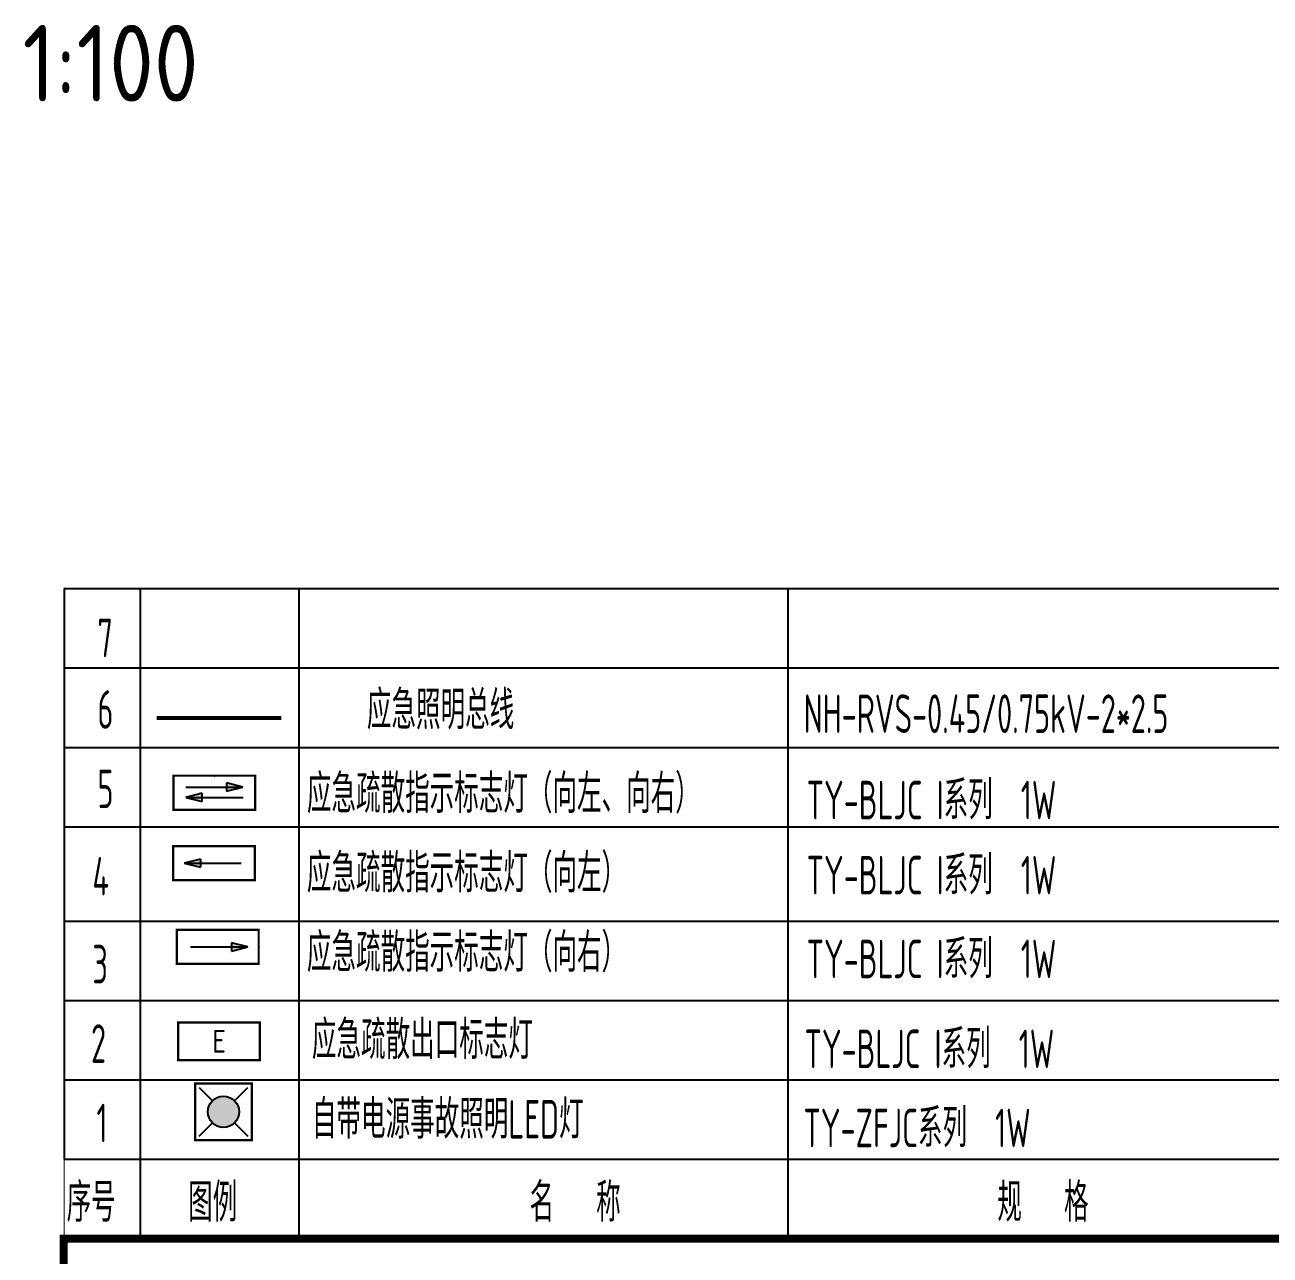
# Model space of a CAD drawing. Extents: x 5211311 to 5622788, y -441754 to -251897.
# Drawn here: x 5397260 to 5408233, y -417658 to -406816 of the extents above; entities that cross this region are included whole.
import ezdxf
from ezdxf.enums import TextEntityAlignment as Align

# ---------------------------------------------------------------- set-up
doc = ezdxf.new("R2010")
doc.units = 0
doc.header["$LTSCALE"] = 1000
doc.header["$MEASUREMENT"] = 0
doc.linetypes.add('DASH', pattern=[0.35, 0.25, -0.1])
doc.layers.get('0').update_dxf_attribs({"linetype": 'CONTINUOUS'})
for name, color, linetype in [('PUB_TEXT', 7, 'CONTINUOUS'), ('TEL_TAB', 7, 'CONTINUOUS'), ('WIRE-应急', 1, 'DASH')]:
    doc.layers.add(name, color=color, linetype=linetype)
doc.styles.add('_TEL_ATTDEF', font='GBENOR', dxfattribs={"width": 0.8, "height": 3, "bigfont": 'GBCBIG'})
doc.styles.add('_TEL_DIM', font='SIMPLEX', dxfattribs={"width": 0.8, "height": 3.5, "bigfont": 'HZTXT'})
doc.styles.add('sceic', font='sceie.shx', dxfattribs={"width": 0.8, "bigfont": 'sceic.shx'})
doc.styles.get("Standard").update_dxf_attribs({"font": 'GBENOR', "bigfont": 'GBCBIG'})

# ---------------------------------------------------------------- blocks, each defined once
blk = doc.blocks.new('$equip$00002534')
for p, q in [((-0.72, 0.66), (-0.72, 0)), ((0.72, 0.66), (-0.72, 0.66)), ((0.72, 0), (0.72, 0.66)), ((-0.72, 0), (0.72, 0))]:
    blk.add_line(p, q)
at = {"const_width": 0.04}
blk.add_lwpolyline([(-0.72, 0.66), (-0.72, 0), (0.72, 0), (0.72, 0.66), (-0.72, 0.66), (-0.72, 0)], dxfattribs=at)
for p in [(0, 0.66), (-0.72, 0.33), (0.72, 0.33), (0, 0)]:
    blk.add_point(p)
at = {"color": 7, "style": '_TEL_DIM'}
blk.add_attdef('$TEXT$', text='', height=0.4, dxfattribs=at).set_placement((0, 0.33), align=Align.MIDDLE_CENTER)
at = {"color": 7, "style": '_TEL_DIM', "flags": 1}
blk.add_attdef('A', text='', height=0.00002, dxfattribs=at).set_placement((0, 0), align=Align.MIDDLE_CENTER)
blk = doc.blocks.new('$equip$00002604')
blk.add_hatch(color=256).paths.add_polyline_path([(0.275, 0.5, 1), (-0.274, 0.5, 1)])
for p, q in [((-0.429, 0.929), (-0.194, 0.694)), ((0.194, 0.694), (0.429, 0.929)), ((-0.429, 0.071), (-0.194, 0.306)), ((0.194, 0.306), (0.429, 0.071))]:
    blk.add_line(p, q)
at = {"const_width": 0.04}
blk.add_lwpolyline([(-0.5, 1), (-0.5, 0), (0.5, 0), (0.5, 1), (-0.5, 1), (-0.5, 0)], dxfattribs=at)
blk.add_lwpolyline([(-0.5, 1), (-0.5, 0), (0.5, 0), (0.5, 1)], close=True)
blk.add_circle((0, 0.5), 0.275)
for p in [(0, 1), (-0.5, 0.5), (0.5, 0.5), (0, 0)]:
    blk.add_point(p)
at = {"color": 7, "style": '_TEL_DIM', "flags": 1}
blk.add_attdef('A', text='', height=0.000025, dxfattribs=at).set_placement((0, 0), align=Align.MIDDLE_CENTER)
blk = doc.blocks.new('$equip$00002540')
blk.add_hatch(color=256).paths.add_polyline_path([(0.24, 0.372), (0.24, 0.228), (0.528, 0.3)])
for p, q in [((-0.72, 0.6), (-0.72, 0)), ((0.72, 0.6), (-0.72, 0.6)), ((0.72, 0), (0.72, 0.6)), ((0.24, 0.372), (0.24, 0.228)), ((0.528, 0.3), (0.24, 0.372)), ((0.24, 0.228), (0.528, 0.3)), ((-0.72, 0), (0.72, 0))]:
    blk.add_line(p, q)
at = {"color": 7}
blk.add_line((-0.48, 0.3), (0.48, 0.3), dxfattribs=at)
at = {"const_width": 0.04}
blk.add_lwpolyline([(-0.72, 0.6), (-0.72, 0), (0.72, 0), (0.72, 0.6), (-0.72, 0.6), (-0.72, 0)], dxfattribs=at)
for p in [(0, 0.6), (-0.72, 0.3), (0.72, 0.3), (0, 0)]:
    blk.add_point(p)
at = {"color": 7, "style": '_TEL_DIM', "flags": 1}
blk.add_attdef('A', text='', height=0.00002, dxfattribs=at).set_placement((0, 0), align=Align.MIDDLE_CENTER)
blk = doc.blocks.new('$equip$00002541')
blk.add_hatch(color=256).paths.add_polyline_path([(-0.24, 0.372), (-0.528, 0.3), (-0.24, 0.228)])
for p, q in [((-0.72, 0.6), (-0.72, 0)), ((0.72, 0.6), (-0.72, 0.6)), ((0.72, 0), (0.72, 0.6)), ((-0.24, 0.372), (-0.528, 0.3)), ((-0.528, 0.3), (-0.24, 0.228)), ((-0.24, 0.372), (-0.24, 0.228)), ((-0.72, 0), (0.72, 0))]:
    blk.add_line(p, q)
at = {"color": 7}
blk.add_line((-0.48, 0.3), (0.48, 0.3), dxfattribs=at)
at = {"const_width": 0.04}
blk.add_lwpolyline([(-0.72, 0.6), (-0.72, 0), (0.72, 0), (0.72, 0.6), (-0.72, 0.6), (-0.72, 0)], dxfattribs=at)
for p in [(0, 0.6), (-0.72, 0.3), (0.72, 0.3), (0, 0)]:
    blk.add_point(p)
at = {"color": 7, "style": '_TEL_DIM', "flags": 1}
blk.add_attdef('A', text='', height=0.00002, dxfattribs=at).set_placement((0, 0), align=Align.MIDDLE_CENTER)
blk = doc.blocks.new('$equip$00002542')
h = blk.add_hatch(color=256)
h.paths.add_polyline_path([(-0.215, 0.29), (-0.503, 0.218), (-0.215, 0.218)])
h.paths.add_polyline_path([(-0.215, 0.218), (-0.503, 0.218), (-0.215, 0.146)])
h.paths.add_polyline_path([(0.215, 0.472), (0.215, 0.328), (0.503, 0.4)])
for p, q in [((-0.72, 0.6), (-0.72, 0)), ((0.72, 0.6), (-0.72, 0.6)), ((0.215, 0.472), (0.215, 0.328)), ((0.503, 0.4), (0.215, 0.472)), ((0.72, 0), (0.72, 0.6)), ((-0.215, 0.29), (-0.503, 0.218)), ((-0.215, 0.146), (-0.215, 0.29)), ((0.215, 0.328), (0.503, 0.4)), ((-0.72, 0), (0.72, 0)), ((-0.503, 0.218), (-0.215, 0.146))]:
    blk.add_line(p, q)
at = {"color": 7}
for p, q in [((-0.505, 0.4), (0.455, 0.4)), ((-0.503, 0.218), (0.505, 0.218))]:
    blk.add_line(p, q, dxfattribs=at)
at = {"const_width": 0.04}
blk.add_lwpolyline([(-0.72, 0.6), (-0.72, 0), (0.72, 0), (0.72, 0.6), (-0.72, 0.6), (-0.72, 0)], dxfattribs=at)
for p in [(0, 0.6), (-0.72, 0.3), (0.72, 0.3), (0, 0)]:
    blk.add_point(p)
at = {"color": 7, "style": '_TEL_DIM', "flags": 1}
blk.add_attdef('A', text='', height=0.00002, dxfattribs=at).set_placement((0, 0), align=Align.MIDDLE_CENTER)

msp = doc.modelspace()

# ---------------------------------------------------------------- linework, layer by layer
at = {"const_width": 70}
msp.add_lwpolyline([(5397600.7, -417514), (5397600.7, -423514)], dxfattribs=at)
msp.add_lwpolyline([(5415600.7, -417514, 70, 70, 0), (5397600.7, -417514, 70, 70, 0), (5397600.7, -423514, 0, 0, 0)], format="xyseb")
at = {"layer": 'TEL_TAB', "color": 0, "linetype": 'ByBlock'}
for p, q in [((5397605.9, -411783.3), (5397605.7, -416114)), ((5403982.4, -411783.3), (5403982.4, -416114)), ((5397605.7, -413883.3), (5415605.7, -413883.3)), ((5397605.7, -414714), (5397605.7, -416114)), ((5397605.7, -414714), (5415605.7, -414714)), ((5397605.7, -414714), (5397605.7, -416114)), ((5397605.7, -415414), (5415605.7, -415414)), ((5397605.7, -416114), (5397605.7, -416814)), ((5397605.7, -416114), (5415605.7, -416114)), ((5397605.7, -416114), (5415605.7, -416114)), ((5397605.7, -416114), (5415605.7, -416114)), ((5397605.7, -416114), (5415605.7, -416114)), ((5398274.3, -416114), (5398274.3, -416814)), ((5403982.4, -416114), (5403982.4, -416814)), ((5403982.4, -416114), (5403982.4, -416814)), ((5397605.7, -416814), (5415605.7, -416814)), ((5397605.7, -416814), (5415605.7, -416814)), ((5398274.3, -416814), (5398274.3, -417514)), ((5403982.4, -416814), (5403982.4, -417514))]:
    msp.add_line(p, q, dxfattribs=at)
for points in [[(5397605.7, -411783.3), (5415589.3, -411783.3)], [(5398274.3, -411783.3), (5398274.3, -416114)], [(5399674.3, -411783.3), (5399674.3, -416114)], [(5397605.7, -412483.3), (5415589.3, -412483.3)], [(5397605.7, -413183.3), (5415589.3, -413183.2)], [(5397605.7, -413183.3), (5415589.3, -413183.2)], [(5397605.8, -413883.3), (5415589.3, -413883.2)], [(5398274.3, -414714), (5398274.3, -416114)], [(5398274.3, -414714), (5398274.3, -416114)], [(5398274.3, -416114), (5398274.3, -416814)], [(5399674.3, -416114), (5399674.3, -416814)], [(5399674.3, -416114), (5399674.3, -416814)], [(5399674.3, -416814), (5399674.3, -417514)]]:
    msp.add_lwpolyline(points, dxfattribs=at)
at = {"layer": 'TEL_TAB', "color": 0, "linetype": 'ByBlock', "const_width": 10}
msp.add_lwpolyline([(5397605.7, -416814), (5397605.7, -417514)], dxfattribs=at)
at = {"layer": 'WIRE-应急', "linetype": 'DASH', "const_width": 35}
msp.add_lwpolyline([(5398419.7, -412925.8), (5399520.6, -412925.8)], dxfattribs=at)

# ---------------------------------------------------------------- block references
at = {"layer": 'TEL_TAB', "color": 0, "linetype": 'ByBlock', "xscale": 500, "yscale": 500, "zscale": 500}
for name, p in [('$equip$00002542', (5398930, -413732.8)), ('$equip$00002541', (5398926.3, -414354.1)), ('$equip$00002540', (5398959.9, -415092)), ('$equip$00002604', (5399009.1, -416644.6))]:
    msp.add_blockref(name, p, dxfattribs=at)
at = {"layer": 'TEL_TAB', "color": 0, "linetype": 'ByBlock'}
ref = msp.add_blockref('$equip$00002534', (5398971.1, -415939.2), dxfattribs=dict(at, xscale=500, yscale=500, zscale=500))
ref.add_attrib('$TEXT$', 'E', dxfattribs={"layer": '0', "color": 7, "height": 200, "style": '_TEL_ATTDEF'}).set_placement((5398971.1, -415774.2), align=Align.MIDDLE_CENTER)

# ---------------------------------------------------------------- texts
at = {"layer": 'PUB_TEXT'}
msp.add_text('1:100', height=675.18, dxfattribs=at).set_placement((5397239.2, -407491.1))
at = {"layer": 'TEL_TAB', "color": 0, "linetype": 'ByBlock', "style": 'sceic', "width": 0.67}
for s, p in [('7', (5397899.2, -412388.7)), ('6', (5397899.2, -413018.8)), ('5', (5397899.2, -413718.7)), ('应急疏散指示标志灯（向左、向右）', (5399745, -413761.6)), ('TY-BLJC I系列  1W ', (5404148.9, -413817.8)), ('应急疏散指示标志灯（向左）', (5399745, -414461.6)), ('TY-BLJC I系列  1W ', (5404148.9, -414479.7)), ('4', (5397854.9, -414488.8)), ('应急疏散指示标志灯（向右）', (5399745, -415161.6)), ('TY-BLJC I系列  1W ', (5404148.9, -415217.8)), ('3', (5397854.9, -415264)), ('应急疏散出口标志灯', (5399789.2, -415931.1)), ('2', (5397842.2, -415964)), ('TY-BLJC I系列  1W ', (5404130.1, -416010.6)), ('1', (5397891, -416664)), ('自带电源事故照明LED灯', (5399789.2, -416631.1)), ('TY-ZFJC系列  1W', (5404120.7, -416707.3)), ('序号', (5397627.8, -417364)), ('图例', (5398698.4, -417364)), ('名   称', (5401707.2, -417364)), ('规   格', (5405830, -417364))]:
    msp.add_text(s, height=340, dxfattribs=at).set_placement(p)
at = {"layer": 'TEL_TAB', "color": 1, "linetype": 'ByBlock', "style": 'sceic', "width": 0.67}
for s, p in [('应急照明总线', (5400273.6, -413023.3)), ('NH-RVS-0.45/0.75kV-2*2.5', (5404123, -413056.5))]:
    msp.add_text(s, height=340, dxfattribs=at).set_placement(p)

doc.saveas('drawing.dxf')
